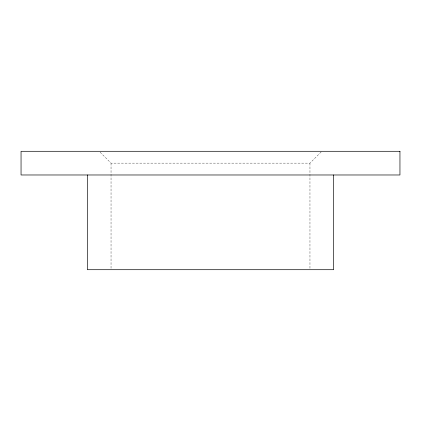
<?xml version="1.0" encoding="UTF-8"?>
<svg xmlns="http://www.w3.org/2000/svg" width="421" height="421" viewBox="0 0 421 421"><rect width="100%" height="100%" fill="white"/><g stroke="black" fill="none" stroke-linecap="round" stroke-linejoin="round"><path stroke-width="0.32" stroke-dasharray="2.1 1.58" d="M100.109 152.207L111.039 163.137L309.961 163.137L321.802 151.297M309.961 163.137L309.961 269.051M111.039 163.137L111.039 269.051"/><path stroke-width="0.63" d="M333.642 174.978L333.642 269.703L87.358 269.703L87.358 174.978M399.95 151.297L21.05 151.297L21.05 174.978L399.95 174.978L399.95 151.297"/></g></svg>
